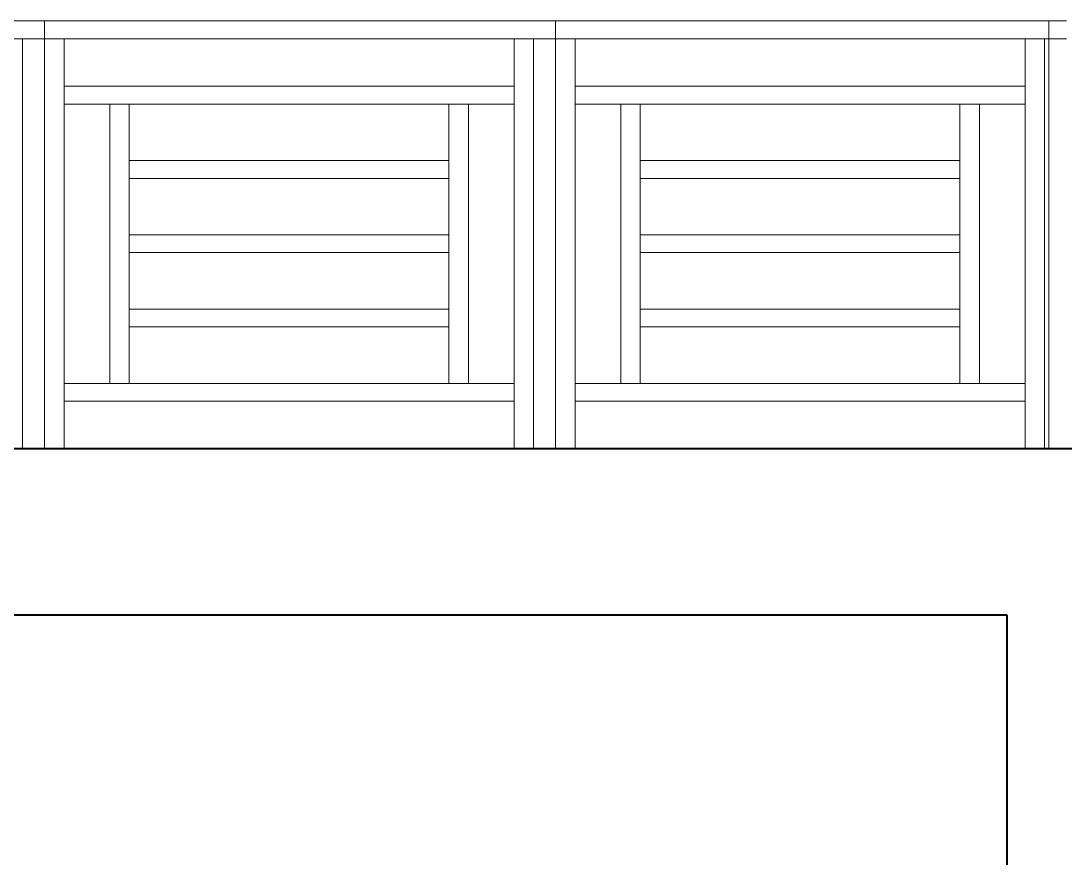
# Model space of a CAD drawing. Header units: inches. Extents: x 135267 to 147066, y -21506 to -19082.
# Drawn here: x 144595.9 to 144683.8, y -20293 to -20222.6 of the extents above; entities that cross this region are included whole.
import ezdxf

# ---------------------------------------------------------------- set-up
doc = ezdxf.new("R2010")
doc.units = ezdxf.units.IN
doc.header["$LTSCALE"] = 0.5
doc.header["$MEASUREMENT"] = 0
doc.layers.add('PARAPET', color=50, linetype='Continuous', lineweight=13)
doc.layers.add('wall', color=1, linetype='Continuous', lineweight=40)

msp = doc.modelspace()

# ---------------------------------------------------------------- linework, layer by layer
at = {"layer": 'PARAPET'}
for p, q in [((144640.916, -20222.61), (144554.876, -20222.61)), ((144597.896, -20258.61), (144597.896, -20222.61)), ((144640.916, -20258.61), (144640.916, -20222.61)), ((144682.435, -20222.61), (144640.916, -20222.61)), ((144682.435, -20222.61), (144683.935, -20222.61)), ((144682.435, -20258.61), (144682.435, -20222.61)), ((144572.677, -20224.11), (144597.896, -20224.11)), ((144596.052, -20258.61), (144596.052, -20224.11)), ((144599.543, -20224.11), (144597.896, -20224.11)), ((144599.543, -20224.11), (144637.425, -20224.11)), ((144599.543, -20258.61), (144599.543, -20224.11)), ((144639.072, -20224.11), (144637.425, -20224.11)), ((144637.425, -20258.61), (144637.425, -20224.11)), ((144639.072, -20258.61), (144639.072, -20224.11)), ((144639.072, -20224.11), (144640.916, -20224.11)), ((144642.563, -20224.11), (144640.916, -20224.11)), ((144642.563, -20224.11), (144680.445, -20224.11)), ((144642.563, -20258.61), (144642.563, -20224.11)), ((144682.092, -20224.11), (144680.445, -20224.11)), ((144680.445, -20258.61), (144680.445, -20224.11)), ((144682.092, -20258.61), (144682.092, -20224.11)), ((144682.092, -20224.11), (144682.435, -20224.11)), ((144682.435, -20224.11), (144683.935, -20224.11)), ((144637.425, -20228.11), (144599.543, -20228.11)), ((144680.445, -20228.11), (144642.563, -20228.11)), ((144599.543, -20229.61), (144633.582, -20229.61)), ((144603.386, -20253.11), (144603.386, -20229.61)), ((144605.033, -20253.11), (144605.033, -20229.61)), ((144631.935, -20253.11), (144631.935, -20229.61)), ((144633.582, -20253.11), (144633.582, -20229.61)), ((144633.582, -20229.61), (144637.425, -20229.61)), ((144642.563, -20229.61), (144676.601, -20229.61)), ((144646.406, -20253.11), (144646.406, -20229.61)), ((144648.053, -20253.11), (144648.053, -20229.61)), ((144674.954, -20253.11), (144674.954, -20229.61)), ((144676.601, -20253.11), (144676.601, -20229.61)), ((144676.601, -20229.61), (144680.445, -20229.61)), ((144631.935, -20234.36), (144605.033, -20234.36)), ((144674.954, -20234.36), (144648.053, -20234.36)), ((144605.033, -20235.86), (144631.935, -20235.86)), ((144648.053, -20235.86), (144674.954, -20235.86)), ((144631.935, -20240.61), (144605.033, -20240.61)), ((144674.954, -20240.61), (144648.053, -20240.61)), ((144605.033, -20242.11), (144631.935, -20242.11)), ((144648.053, -20242.11), (144674.954, -20242.11)), ((144631.935, -20246.86), (144605.033, -20246.86)), ((144674.954, -20246.86), (144648.053, -20246.86)), ((144605.033, -20248.36), (144631.935, -20248.36)), ((144648.053, -20248.36), (144674.954, -20248.36)), ((144633.582, -20253.11), (144599.543, -20253.11)), ((144637.425, -20253.11), (144633.582, -20253.11)), ((144676.601, -20253.11), (144642.563, -20253.11)), ((144680.445, -20253.11), (144676.601, -20253.11)), ((144599.543, -20254.61), (144637.425, -20254.61)), ((144642.563, -20254.61), (144680.445, -20254.61))]:
    msp.add_line(p, q, dxfattribs=at)
at = {"layer": 'wall'}
for p, q in [((144678.935, -20272.61), (144513.799, -20272.61)), ((144678.935, -20378.61), (144678.935, -20272.61))]:
    msp.add_line(p, q, dxfattribs=at)
msp.add_lwpolyline([(144713.297, -20263.61), (144713.297, -20258.61), (144512.811, -20258.61), (144511.857, -20258.61), (144507.754, -20258.61), (144504.382, -20258.61)], dxfattribs=at)

doc.saveas('drawing.dxf')
